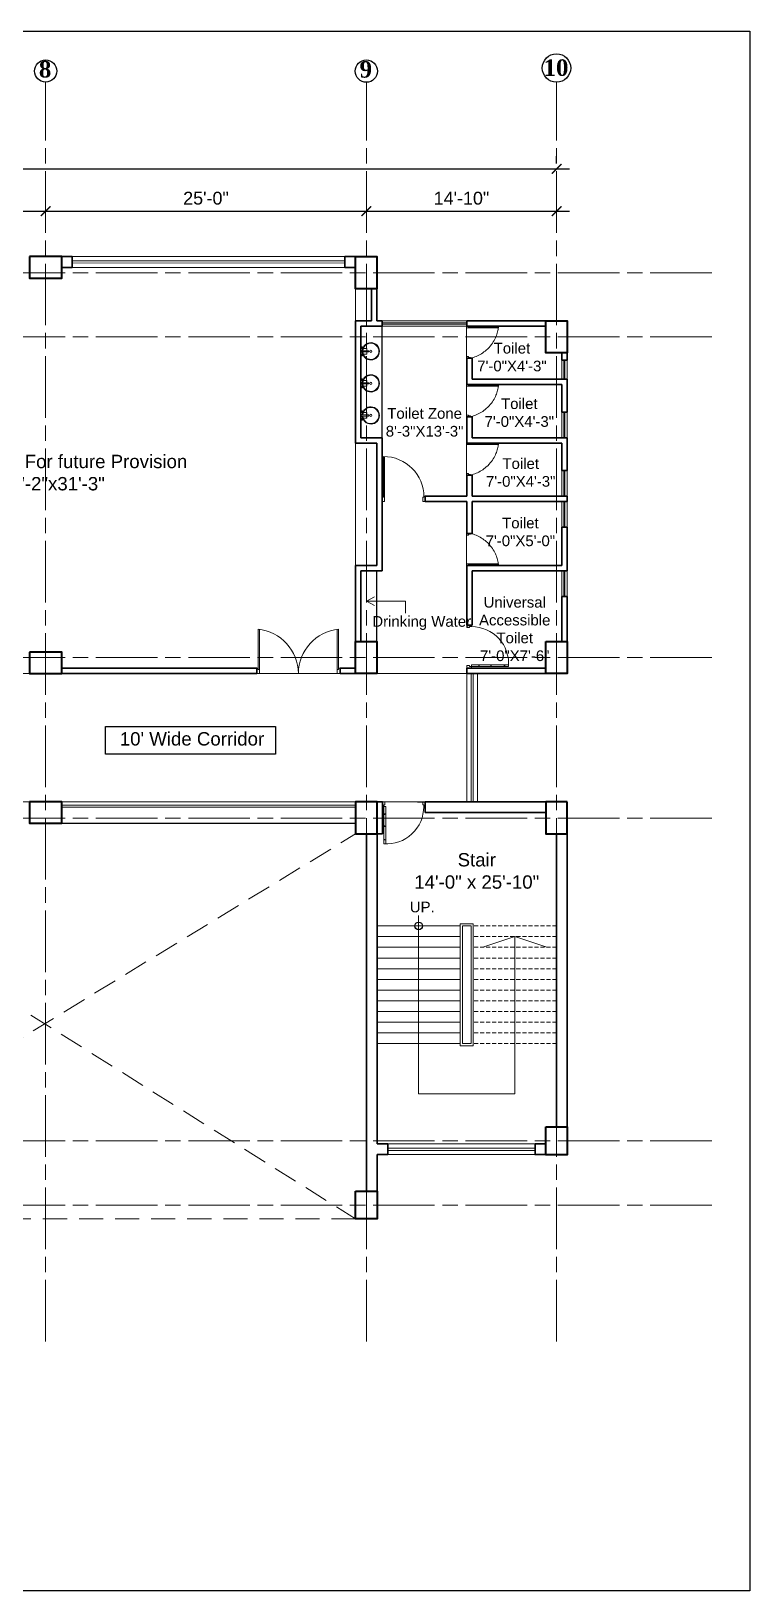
# Model space of a CAD drawing. Header units: inches. Extents: x -12 to 20935469, y -1604 to 24729220.
# Drawn here: x 20825566 to 20826238, y 24707850 to 24709308 of the extents above; entities that cross this region are included whole.
import ezdxf

# ---------------------------------------------------------------- set-up
doc = ezdxf.new("R2010")
doc.units = ezdxf.units.IN
doc.header["$LTSCALE"] = 0.03
doc.header["$MEASUREMENT"] = 0
doc.header["$PDMODE"] = 32
doc.header["$PDSIZE"] = 15
doc.linetypes.add('ACAD_ISO08W100', pattern=[36, 24, -3, 6, -3])
doc.linetypes.add('DASHED2', pattern=[0.375, 0.25, -0.125])
for name, color, linetype, lineweight in [('column', 1, 'Continuous', 40), ('Dim Line', 252, 'Continuous', 13), ('Door', 7, 'Continuous', 18), ('Dot', 253, 'Continuous', 0), ('Gas', 21, 'Continuous', 5), ('Glass Line', 252, 'Continuous', 9), ('Grid Line', 252, 'Continuous', 18), ('Hatch', 253, 'Continuous', 15), ('Main Wall', 7, 'Continuous', 30), ('RAIL', 23, 'Continuous', 13), ('STAIR', 46, 'Continuous', 15), ('TOILET FIXTURE', 142, 'Continuous', 5), ('wind.', 150, 'Continuous', 20)]:
    doc.layers.add(name, color=color, linetype=linetype, lineweight=lineweight)
doc.layers.add('TEXT', color=7, linetype='Continuous')
doc.styles.add('2', font='swisscl.ttf')
doc.styles.add('RomanS', font='arial.ttf', dxfattribs={"height": 12})
doc.styles.get("Standard").update_dxf_attribs({"font": 'timesbd.ttf'})
doc.dimstyles.new('Aec_Arch_I', dxfattribs={"dimscale": 96, "dimtxt": 12, "dimasz": 0.09375, "dimexe": 0.125, "dimexo": 0.125, "dimgap": 0.0625, "dimtad": 1, "dimdec": 0, "dimzin": 3, "dimdsep": 46, "dimlunit": 4, "dimtxsty": 'RomanS', "dimblk1": 'ARCHTICK', "dimblk2": 'ARCHTICK', "dimsah": 1, "dimcen": 0.09375, "dimdle": 0.125, "dimadec": 0, "dimazin": 0, "dimtfac": 0.75, "dimtdec": 0, "dimtmove": 2, "dimatfit": 3, "dimldrblk": 'ARCHTICK', "dimfxl": 1, "dimfrac": 1, "dimtolj": 1, "dimtzin": 0, "dimarcsym": 0})

# ---------------------------------------------------------------- blocks, each defined once
blk = doc.blocks.new('_ArchTick')
at = {"color": 0, "linetype": 'ByBlock', "lineweight": 35, "const_width": 0.15}
blk.add_lwpolyline([(-0.5, -0.5), (0.5, 0.5)], dxfattribs=at)
blk = doc.blocks.new('*D23')
at = {"layer": 'Defpoints', "color": 0, "transparency": 16777216}
for p in [(20832166.8, 24724578.2), (20832473.8, 24724578.2), (20832473.8, 24724578.2)]:
    blk.add_point(p, dxfattribs=at)
at = {"layer": 'Dim Line', "color": 0, "lineweight": -2, "transparency": 16777216}
for p, q in [((20832154.8, 24724578.2), (20832485.8, 24724578.2)), ((20832166.8, 24724566.2), (20832166.8, 24724566.2)), ((20832473.8, 24724566.2), (20832473.8, 24724566.2))]:
    blk.add_line(p, q, dxfattribs=at)
at = {"layer": 'Dim Line', "color": 0, "lineweight": -2, "transparency": 16777216, "xscale": 9, "yscale": 9, "zscale": 9, "rotation": 180}
blk.add_blockref('_ArchTick', (20832166.8, 24724578.2), dxfattribs=at)
at = {"layer": 'Dim Line', "color": 0, "lineweight": -2, "transparency": 16777216, "xscale": 9, "yscale": 9, "zscale": 9}
blk.add_blockref('_ArchTick', (20832473.8, 24724578.2), dxfattribs=at)
at = {"layer": 'Dim Line', "color": 0, "transparency": 16777216, "insert": (20832320.3, 24724590.3), "char_height": 12, "attachment_point": 5, "style": 'RomanS'}
blk.add_mtext('\\A1;25\'-7"', dxfattribs=at)
blk = doc.blocks.new('*D10')
at = {"layer": 'Defpoints', "color": 0, "transparency": 16777216}
for p in [(20832473.8, 24724578.2), (20832773.8, 24724578.2), (20832773.8, 24724578.2)]:
    blk.add_point(p, dxfattribs=at)
at = {"layer": 'Dim Line', "color": 0, "lineweight": -2, "transparency": 16777216}
blk.add_line((20832461.8, 24724578.2), (20832785.8, 24724578.2), dxfattribs=at)
at = {"layer": 'Dim Line', "color": 0, "lineweight": -2, "transparency": 16777216, "xscale": 9, "yscale": 9, "zscale": 9, "rotation": 180}
blk.add_blockref('_ArchTick', (20832473.8, 24724578.2), dxfattribs=at)
at = {"layer": 'Dim Line', "color": 0, "lineweight": -2, "transparency": 16777216, "xscale": 9, "yscale": 9, "zscale": 9}
blk.add_blockref('_ArchTick', (20832773.8, 24724578.2), dxfattribs=at)
at = {"layer": 'Dim Line', "color": 0, "transparency": 16777216, "insert": (20832623.8, 24724590.3), "char_height": 12, "attachment_point": 5, "style": 'RomanS'}
blk.add_mtext('\\A1;25\'-0"', dxfattribs=at)
blk = doc.blocks.new('*D11')
at = {"layer": 'Defpoints', "color": 0, "transparency": 16777216}
for p in [(20832773.8, 24724578.2), (20832951.8, 24724578.2), (20832951.8, 24724578.2)]:
    blk.add_point(p, dxfattribs=at)
at = {"layer": 'Dim Line', "color": 0, "lineweight": -2, "transparency": 16777216}
for p, q in [((20832761.8, 24724578.2), (20832963.8, 24724578.2)), ((20832951.8, 24724566.2), (20832951.8, 24724566.2))]:
    blk.add_line(p, q, dxfattribs=at)
at = {"layer": 'Dim Line', "color": 0, "lineweight": -2, "transparency": 16777216, "xscale": 9, "yscale": 9, "zscale": 9, "rotation": 180}
blk.add_blockref('_ArchTick', (20832773.8, 24724578.2), dxfattribs=at)
at = {"layer": 'Dim Line', "color": 0, "lineweight": -2, "transparency": 16777216, "xscale": 9, "yscale": 9, "zscale": 9}
blk.add_blockref('_ArchTick', (20832951.8, 24724578.2), dxfattribs=at)
at = {"layer": 'Dim Line', "color": 0, "transparency": 16777216, "insert": (20832862.8, 24724590.3), "char_height": 12, "attachment_point": 5, "style": 'RomanS'}
blk.add_mtext('\\A1;14\'-10"', dxfattribs=at)
blk = doc.blocks.new('*D13')
at = {"layer": 'Defpoints', "color": 0, "transparency": 16777216}
for p in [(20830948.3, 24724610.7), (20832951.8, 24724617.8), (20832951.8, 24724610.7)]:
    blk.add_point(p, dxfattribs=at)
at = {"layer": 'Dim Line', "color": 0, "lineweight": -2, "transparency": 16777216}
for p, q in [((20830948.3, 24724622.7), (20830948.3, 24724629.8)), ((20832951.8, 24724622.7), (20832951.8, 24724629.8)), ((20830936.3, 24724617.8), (20832963.8, 24724617.8))]:
    blk.add_line(p, q, dxfattribs=at)
at = {"layer": 'Dim Line', "color": 0, "lineweight": -2, "transparency": 16777216, "xscale": 9, "yscale": 9, "zscale": 9, "rotation": 180}
blk.add_blockref('_ArchTick', (20830948.3, 24724617.8), dxfattribs=at)
at = {"layer": 'Dim Line', "color": 0, "lineweight": -2, "transparency": 16777216, "xscale": 9, "yscale": 9, "zscale": 9}
blk.add_blockref('_ArchTick', (20832951.8, 24724617.8), dxfattribs=at)
at = {"layer": 'Dim Line', "color": 0, "transparency": 16777216, "insert": (20831950, 24724629.9), "char_height": 12, "attachment_point": 5, "style": 'RomanS'}
blk.add_mtext('\\A1;166\'-11"', dxfattribs=at)
blk = doc.blocks.new('Door_45')
at = {"layer": 'Door'}
for p, q in [((1.5, 5), (1.5, 44)), ((1.5, 40), (2.2, 40)), ((2.2, 40), (2.2, 39.5)), ((2.2, 39.5), (2.7, 39.5)), ((2.7, 39.5), (2.7, 40)), ((2.7, 40), (3.5, 40)), ((3.5, 44), (3.5, 5)), ((1.5, 25.8), (2.2, 25.8)), ((2.2, 25.8), (2.2, 25.3)), ((2.2, 25.3), (2.7, 25.3)), ((2.7, 25.8), (3.5, 25.8)), ((2.7, 25.3), (2.7, 25.8)), ((0, 0), (0, 5)), ((0, 5), (1.5, 5)), ((1.5, 12.6), (2.2, 12.6)), ((3.5, 5), (1.5, 5)), ((1.5, 5), (1.5, 3)), ((1.5, 3), (2.5, 3)), ((2.2, 12.6), (2.2, 13.1)), ((2.2, 13.1), (2.7, 13.1)), ((2.5, 3), (2.5, 0)), ((2.7, 13.1), (2.7, 12.6)), ((2.7, 12.6), (3.5, 12.6)), ((42.5, 3), (42.5, 0)), ((43.5, 3), (42.5, 3)), ((45, 5), (43.5, 5)), ((43.5, 5), (43.5, 3)), ((45, 0), (45, 5)), ((2.5, 0), (0, 0)), ((42.5, 0), (45, 0))]:
    blk.add_line(p, q, dxfattribs=at)
blk.add_arc((4.7, 5.3), 38.8, 359.6233, 94.6685, dxfattribs=at)
blk = doc.blocks.new('sssss-flat-876')
at = {"layer": 'Door', "linetype": 'Continuous', "ltscale": 3}
blk.add_line((3666.5, 84027.2), (3666.5, 84055.7), dxfattribs=at)
at = {"layer": 'Door', "linetype": 'Continuous', "ltscale": 3, "extrusion": (-7.21527e-09, -3.35624e-18, 1), "elevation": 0}
for points in [[(3666.5, 84057.2), (3666.5, 84055.7), (3668.4, 84055.7), (3668.4, 84056.5), (3670.2, 84056.5), (3670.2, 84057.2)], [(3668.4, 84055.7), (3696.2, 84055.7), (3696.2, 84056.5), (3668.4, 84056.5)]]:
    blk.add_lwpolyline(points, close=True, dxfattribs=at)
at = {"layer": 'Door', "linetype": 'Continuous', "ltscale": 3, "flags": 128}
blk.add_lwpolyline([(3670.2, 84027.2, 0.04096), (3675.5, 84028.9, 0.082496), (3684.9, 84034.8, 0.052187), (3689.7, 84040, 0.043988), (3692.9, 84045, 0.036571), (3694.8, 84049.6, 0.034751), (3695.9, 84054.2, 0.011435), (3696.2, 84055.7)], format="xyb", dxfattribs=at)
at = {"layer": 'Door', "linetype": 'Continuous', "ltscale": 3}
blk.add_lwpolyline([(3666.5, 84027.2), (3666.5, 84028.7), (3668.4, 84028.7), (3668.4, 84027.9), (3670.2, 84027.9), (3670.2, 84027.2)], close=True, dxfattribs=at)
blk = doc.blocks.new('7-flat-72')
at = {"layer": 'Glass Line', "color": 8, "ltscale": 20}
for p, q in [((-64478.7, 376960.5), (-64480.3, 376960.5)), ((-64480.3, 376959.5), (-64480.3, 376960.5)), ((-64480.3, 376959.5), (-64480.3, 376960.5)), ((-64478.7, 376959.5), (-64480.3, 376959.5)), ((-64480.3, 376959.1), (-64480.3, 376959.4)), ((-64478.7, 376959.4), (-64480.3, 376959.4)), ((-64478.7, 376959.1), (-64480.3, 376959.1)), ((-64480.2, 376959.4), (-64480.2, 376959.5)), ((-64480.1, 376959.5), (-64480.1, 376960.5)), ((-64479.9, 376959.5), (-64479.9, 376960.5)), ((-64479.5, 376959.5), (-64479.5, 376960.5)), ((-64479.1, 376959.5), (-64479.1, 376960.5)), ((-64478.9, 376959.5), (-64478.9, 376960.5)), ((-64478.9, 376959.4), (-64478.9, 376959.5)), ((-64478.8, 376959.5), (-64478.8, 376960.5)), ((-64478.7, 376959.5), (-64478.7, 376960.5)), ((-64478.7, 376959.1), (-64478.7, 376959.4)), ((-64475.1, 376959.4), (-64476.9, 376959.4)), ((-64476.9, 376959.1), (-64476.9, 376959.4)), ((-64475.1, 376959.1), (-64476.9, 376959.1)), ((-64476.6, 376959.4), (-64476.6, 376966.6)), ((-64475.5, 376966.6), (-64476.6, 376966.6)), ((-64475.5, 376959.4), (-64475.5, 376966.6)), ((-64475.1, 376959.1), (-64475.1, 376959.4)), ((-64473.3, 376960.5), (-64471.7, 376960.5)), ((-64473.3, 376959.5), (-64473.3, 376960.5)), ((-64473.3, 376959.5), (-64473.3, 376960.5)), ((-64473.3, 376959.5), (-64471.7, 376959.5)), ((-64473.3, 376959.1), (-64473.3, 376959.4)), ((-64473.3, 376959.4), (-64471.7, 376959.4)), ((-64473.3, 376959.1), (-64471.7, 376959.1)), ((-64473.1, 376959.5), (-64473.1, 376960.5)), ((-64473.1, 376959.4), (-64473.1, 376959.5)), ((-64472.9, 376959.5), (-64472.9, 376960.5)), ((-64472.5, 376959.5), (-64472.5, 376960.5)), ((-64472.1, 376959.5), (-64472.1, 376960.5)), ((-64471.9, 376959.5), (-64471.9, 376960.5)), ((-64471.9, 376959.4), (-64471.9, 376959.5)), ((-64471.8, 376959.5), (-64471.8, 376960.5)), ((-64471.7, 376959.5), (-64471.7, 376960.5)), ((-64471.7, 376959.1), (-64471.7, 376959.4))]:
    blk.add_line(p, q, dxfattribs=at)
blk.add_circle((-64476, 376968.4, 0), 1.08, dxfattribs=at)
for radius, start, end in [(8.1, 273.8334, 266.1883), (7.55, 274.115, 265.9068)]:
    blk.add_arc((-64476, 376968.4, 0), radius, start, end, dxfattribs=at)
blk = doc.blocks.new('SFSFSFS-flat-72')
at = {"layer": 'TOILET FIXTURE', "ltscale": 0.2}
blk.add_lwpolyline([(-3918.5, -3608.1), (-3918.5, -3602.7), (-3923.9, -3602.7), (-3923.9, -3608.1)], close=True, dxfattribs=at)
at = {"layer": 'TOILET FIXTURE', "ltscale": 20}
blk.add_blockref('7-flat-72', (60554.8, -380567.2), dxfattribs=at)
blk = doc.blocks.new('$D40')
at = {"layer": 'Door'}
for p, q in [((1, 4), (1, 42)), ((2, 0), (2, 42)), ((1, 5), (0, 5)), ((2, 0), (0, 0)), ((2, 4), (1, 4)), ((39, 4), (38, 4)), ((38, 4), (38, 0)), ((40, 0), (38, 0)), ((40, 5), (39, 5)), ((39, 5), (39, 4))]:
    blk.add_line(p, q, dxfattribs=at)
blk.add_arc((1, 4), 38, 0, 90, dxfattribs=at)
blk = doc.blocks.new('fff')
at = {"layer": 'Grid Line', "color": 252, "linetype": 'ACAD_ISO08W100', "lineweight": 9, "ltscale": 80, "true_color": 0x939598}
for p, q in [((20832473.8, 24723521.1), (20832473.8, 24724698.8)), ((20832773.8, 24723521.1), (20832773.8, 24724698.8)), ((20832951.8, 24723521.1), (20832951.8, 24724698.8)), ((20833096.9, 24724520.6), (20830726.1, 24724520.6)), ((20833096.9, 24724460.6), (20830726.1, 24724460.6)), ((20833096.9, 24724160.7), (20830726.1, 24724160.7)), ((20833096.9, 24724010.7), (20830726.1, 24724010.7)), ((20833096.9, 24723708.7), (20830726.1, 24723708.7)), ((20833096.9, 24723648.8), (20830726.1, 24723648.8))]:
    blk.add_line(p, q, dxfattribs=at)
at = {"layer": 'Dim Line'}
for base, p1, p2, picture, middle in [((20832951.7523, 24724617.8128), (20830948.3088, 24724610.7482), (20832951.7523, 24724610.7482), '*D13', (20831950.0306, 24724629.9397)), ((20832473.8, 24724578.2), (20832166.8, 24724578.2), (20832473.8, 24724578.2), '*D23', (20832320.3, 24724590.3)), ((20832773.8, 24724578.2), (20832473.8, 24724578.2), (20832773.8, 24724578.2), '*D10', (20832623.8, 24724590.3)), ((20832951.8, 24724578.2), (20832773.8, 24724578.2), (20832951.8, 24724578.2), '*D11', (20832862.8, 24724590.3))]:
    dim = blk.add_linear_dim(base=base, p1=p1, p2=p2, dimstyle='Aec_Arch_I', dxfattribs=at)
    dim.commit()
    dim.dimension.update_dxf_attribs({"geometry": picture, "text_midpoint": middle})

msp = doc.modelspace()

# ---------------------------------------------------------------- linework, layer by layer
for p, q in [((20826067.2, 24709037.4), (20826067.2, 24709037.4)), ((20825894.3, 24708928.1), (20825894.3, 24709032.4)), ((20825889.3, 24708737.5), (20825889.3, 24708803.5)), ((20825978.3, 24708712.7), (20825973.3, 24708712.7)), ((20825927.1, 24708587.5), (20826029.3, 24708587.5)), ((20825594.4, 24708567.5), (20825869.4, 24708567.5))]:
    msp.add_line(p, q)
msp.add_lwpolyline([(20825794.4, 24708632), (20825635.4, 24708632), (20825635.4, 24708658.1), (20825794.4, 24708658.1)], close=True)
msp.add_circle((20825928.3, 24708471.5), 3.61)
at = {"layer": 'column', "lineweight": 40, "ltscale": 20}
for points in [[(20825564.4, 24709097.4), (20825564.4, 24709077.4), (20825594.4, 24709077.4), (20825594.4, 24709097.4)], [(20825869.3, 24709097.4), (20825889.3, 24709097.4), (20825889.3, 24709067.4), (20825869.3, 24709067.4)], [(20826047.2, 24709037.4), (20826067.2, 24709037.4), (20826067.2, 24709007.4), (20826047.2, 24709007.4)], [(20825564.4, 24708727.5), (20825564.4, 24708707.5), (20825594.4, 24708707.5), (20825594.4, 24708727.5)], [(20825869.3, 24708737.5), (20825889.3, 24708737.5), (20825889.3, 24708707.5), (20825869.3, 24708707.5)], [(20826047.2, 24708737.5), (20826067.2, 24708737.5), (20826067.2, 24708707.5), (20826047.2, 24708707.5)], [(20825564.4, 24708587.5), (20825564.4, 24708567.5), (20825594.4, 24708567.5), (20825594.4, 24708587.5)], [(20825889.4, 24708587.5), (20825869.4, 24708587.5), (20825869.4, 24708557.5), (20825889.4, 24708557.5)], [(20826067.3, 24708587.5), (20826047.3, 24708587.5), (20826047.3, 24708557.5), (20826067.3, 24708557.5)], [(20826047.3, 24708283.5), (20826067.3, 24708283.5), (20826067.3, 24708257.5), (20826047.3, 24708257.5)], [(20825869.4, 24708223.5), (20825889.4, 24708223.5), (20825889.4, 24708197.5), (20825869.4, 24708197.5)]]:
    msp.add_lwpolyline(points, close=True, dxfattribs=at)
at = {"layer": 'Defpoints'}
msp.add_lwpolyline([(20823799.2, 24709308.2), (20826238.1, 24709308.2), (20826238.1, 24707849.7), (20823799.2, 24707849.7)], close=True, dxfattribs=at)
at = {"layer": 'Door'}
for p, q in [((20825778.1, 24708711.2), (20825778.1, 24708749.1)), ((20825779.4, 24708707.5), (20825779.4, 24708749.1)), ((20825852.2, 24708707.5), (20825852.2, 24708749.1)), ((20825853.5, 24708711.2), (20825853.5, 24708749.1)), ((20825778.1, 24708712.5), (20825776.8, 24708712.5)), ((20825779.4, 24708707.5), (20825776.8, 24708707.5)), ((20825779.4, 24708711.2), (20825778.1, 24708711.2)), ((20825852.2, 24708711.2), (20825853.5, 24708711.2)), ((20825852.2, 24708707.5), (20825854.8, 24708707.5)), ((20825853.5, 24708712.5), (20825854.8, 24708712.5))]:
    msp.add_line(p, q, dxfattribs=at)
for centre, start, end in [((20825773.5, 24708707.1), 0.5906, 83.7783), ((20825858.1, 24708707.1), 96.2217, 179.4094)]:
    msp.add_arc(centre, 42.3, start, end, dxfattribs=at)
at = {"layer": 'Dot', "color": 0, "linetype": 'DASHED2', "lineweight": 20, "ltscale": 3000}
for p, q in [((20825279.5, 24708567.5), (20825869.4, 24708197.5)), ((20825279.5, 24708197.5), (20825869.4, 24708557.5)), ((20825869.4, 24708197.5), (20825279.5, 24708197.5))]:
    msp.add_line(p, q, dxfattribs=at)
at = {"layer": 'Gas', "color": 0, "lineweight": 5}
for points in [[(20825967.3, 24708473.5), (20825979.3, 24708473.5), (20825979.3, 24708359.5), (20825967.3, 24708359.5)], [(20825969.3, 24708471.5), (20825977.3, 24708471.5), (20825977.3, 24708361.5), (20825969.3, 24708361.5)]]:
    msp.add_lwpolyline(points, close=True, dxfattribs=at)
at = {"layer": 'Hatch', "lineweight": 5}
for p, q in [((20825869.3, 24709037.4), (20825869.3, 24709067.3)), ((20825869.3, 24708808.5), (20825869.3, 24708923.1))]:
    msp.add_line(p, q, dxfattribs=at)
at = {"layer": 'Main Wall', "lineweight": 30}
for p, q in [((20825859.3, 24709097.4), (20825869.3, 24709097.4)), ((20825859.3, 24709087.4), (20825859.3, 24709097.4)), ((20825869.3, 24709087.4), (20825859.3, 24709087.4)), ((20825884.3, 24709037.4), (20825884.3, 24709067.4)), ((20825889.3, 24709037.4), (20825889.3, 24709067.4)), ((20825869.3, 24708923.1), (20825869.3, 24709037.4)), ((20825884.3, 24709037.4), (20825869.3, 24709037.4)), ((20825894.3, 24709037.4), (20825889.3, 24709037.4)), ((20825894.3, 24709032.4), (20825894.3, 24709037.4)), ((20826047.2, 24709037.4), (20825973.3, 24709037.4)), ((20825973.3, 24709032.4), (20825973.3, 24709037.4)), ((20825874.3, 24708928.1), (20825874.3, 24709032.4)), ((20825894.3, 24709032.4), (20825874.3, 24709032.4)), ((20826047.2, 24709032.4), (20825973.3, 24709032.4)), ((20826067.2, 24709000.7), (20826067.2, 24709007.4)), ((20825978.3, 24709002.4), (20825973.3, 24709002.4)), ((20825978.3, 24709002.4), (20825978.3, 24708982.7)), ((20825973.3, 24708977.7), (20826062.2, 24708977.7)), ((20825978.3, 24708982.7), (20826067.2, 24708982.7)), ((20826067.2, 24708952.1), (20826067.2, 24708982.7)), ((20825973.3, 24708947.7), (20825978.3, 24708947.7)), ((20825978.3, 24708947.7), (20825978.3, 24708928.1)), ((20825889.3, 24708923.1), (20825869.3, 24708923.1)), ((20825894.3, 24708928.1), (20825874.3, 24708928.1)), ((20825889.3, 24708808.5), (20825889.3, 24708923.1)), ((20825894.3, 24708873.5), (20825894.3, 24708928.1)), ((20825973.3, 24708923.1), (20826062.2, 24708923.1)), ((20825978.3, 24708928.1), (20826067.2, 24708928.1)), ((20826062.2, 24708923.1), (20826062.2, 24708897.5)), ((20826067.2, 24708897.5), (20826067.2, 24708928.1)), ((20825973.3, 24708893.1), (20825978.3, 24708893.1)), ((20826067.2, 24708897.5), (20826062.2, 24708897.5)), ((20825894.3, 24708803.5), (20825894.3, 24708873.5)), ((20825934.3, 24708868.5), (20825934.3, 24708873.5)), ((20826067.2, 24708873.5), (20825978.3, 24708873.5)), ((20826067.2, 24708868.5), (20826067.2, 24708873.5)), ((20825934.3, 24708868.5), (20825973.3, 24708868.5)), ((20825973.3, 24708838.5), (20825973.3, 24708868.5)), ((20825978.3, 24708868.5), (20826067.2, 24708868.5)), ((20825978.3, 24708838.5), (20825978.3, 24708868.5)), ((20826062.2, 24708844.5), (20826067.2, 24708844.5)), ((20826062.2, 24708844.5), (20826062.2, 24708808.5)), ((20826067.2, 24708803.5), (20826067.2, 24708844.5)), ((20825973.3, 24708838.5), (20825978.3, 24708838.5)), ((20825869.3, 24708737.5), (20825869.3, 24708808.5)), ((20825889.3, 24708808.5), (20825869.3, 24708808.5)), ((20825874.3, 24708737.5), (20825874.3, 24708803.5)), ((20825894.3, 24708803.5), (20825874.3, 24708803.5)), ((20825973.3, 24708752.7), (20825973.3, 24708808.5)), ((20825973.3, 24708808.5), (20826062.2, 24708808.5)), ((20825978.3, 24708752.7), (20825978.3, 24708803.5)), ((20825978.3, 24708803.5), (20826067.2, 24708803.5)), ((20826062.2, 24708779.5), (20826062.2, 24708737.5)), ((20826062.2, 24708779.5), (20826067.2, 24708779.5)), ((20826067.2, 24708737.5), (20826067.2, 24708779.5)), ((20825973.3, 24708752.7), (20825978.3, 24708752.7)), ((20825973.3, 24708712.7), (20826047.2, 24708712.7)), ((20825973.3, 24708712.7), (20825973.3, 24708707.6)), ((20825776.8, 24708712.5), (20825594.4, 24708712.5)), ((20825776.8, 24708707.5), (20825594.4, 24708707.5)), ((20825776.8, 24708707.5), (20825776.8, 24708712.5)), ((20825869.3, 24708712.5), (20825854.8, 24708712.5)), ((20825854.8, 24708707.5), (20825854.8, 24708712.5)), ((20825869.4, 24708707.5), (20825854.8, 24708707.5)), ((20825973.3, 24708707.6), (20826047.2, 24708707.6)), ((20825879.4, 24708587.5), (20825889.4, 24708587.5)), ((20825894.4, 24708587.5), (20825889.4, 24708587.5)), ((20825894.4, 24708557.5), (20825894.4, 24708587.5)), ((20825934.4, 24708587.5), (20826047.3, 24708587.5)), ((20825934.4, 24708587.5), (20825934.4, 24708577.5)), ((20825934.4, 24708577.5), (20826047.3, 24708577.5)), ((20825879.4, 24708223.5), (20825879.4, 24708557.5)), ((20825889.4, 24708267.6), (20825889.4, 24708557.5)), ((20825889.4, 24708557.5), (20825894.4, 24708557.5)), ((20826057.3, 24708557.5), (20826057.3, 24708283.5)), ((20826067.3, 24708557.5), (20826067.3, 24708283.5)), ((20825899.4, 24708267.6), (20825899.4, 24708257.6)), ((20825889.4, 24708223.5), (20825889.4, 24708257.6))]:
    msp.add_line(p, q, dxfattribs=at)
for points in [[(20825594.3, 24709097.4), (20825604.3, 24709097.4), (20825604.3, 24709087.4), (20825594.3, 24709087.4)], [(20826062.2, 24709007.4), (20826062.2, 24709000.7)], [(20825973.3, 24709002.4), (20825973.3, 24708977.7)], [(20826062.2, 24709000.7), (20826067.2, 24709000.7)], [(20826062.2, 24708977.7), (20826062.2, 24708952.1)], [(20825973.3, 24708947.7), (20825973.3, 24708923.1)], [(20826062.2, 24708952.1), (20826067.2, 24708952.1)], [(20825973.3, 24708893.1), (20825973.3, 24708873.5)], [(20825978.3, 24708893.1), (20825978.3, 24708873.5)], [(20825973.3, 24708873.5), (20825934.3, 24708873.5)], [(20825889.4, 24708267.6), (20825899.4, 24708267.6)], [(20826047.3, 24708257.6), (20826037.3, 24708257.6), (20826037.3, 24708267.6), (20826047.3, 24708267.6)], [(20825899.4, 24708257.6), (20825889.4, 24708257.6)]]:
    msp.add_lwpolyline(points, dxfattribs=at)
at = {"layer": 'RAIL', "lineweight": 9}
for p, q in [((20825928.3, 24708481.2), (20825928.3, 24708314.5)), ((20825889.3, 24708451.5), (20825967.3, 24708451.5)), ((20825988.3, 24708451.5), (20826018.3, 24708461.5)), ((20826018.3, 24708314.5), (20826018.3, 24708461.5)), ((20826018.3, 24708461.5), (20826048.3, 24708451.5)), ((20825928.3, 24708314.5), (20826018.3, 24708314.5))]:
    msp.add_line(p, q, dxfattribs=at)
at = {"layer": 'STAIR', "color": 253, "lineweight": 5}
for p, q in [((20825879.6, 24708775.2), (20825887, 24708779.2)), ((20825879.6, 24708775.2), (20825915.9, 24708775.2)), ((20825879.6, 24708775.2), (20825887, 24708771.2)), ((20825915.9, 24708775.2), (20825915.9, 24708764))]:
    msp.add_line(p, q, dxfattribs=at)
at = {"layer": 'STAIR', "color": 32, "lineweight": 5}
for p, q in [((20825967.3, 24708471.5), (20825889.3, 24708471.5)), ((20825967.3, 24708461.5), (20825889.3, 24708461.5)), ((20825949.3, 24708451.5), (20825889.3, 24708451.5)), ((20825967.3, 24708441.5), (20825889.3, 24708441.5)), ((20825967.3, 24708431.5), (20825889.3, 24708431.5)), ((20825967.3, 24708421.5), (20825889.3, 24708421.5)), ((20825967.3, 24708411.5), (20825889.3, 24708411.5)), ((20825967.3, 24708401.5), (20825889.3, 24708401.5)), ((20825967.3, 24708391.5), (20825889.3, 24708391.5)), ((20825967.3, 24708381.5), (20825889.3, 24708381.5)), ((20825967.3, 24708371.5), (20825889.3, 24708371.5)), ((20825967.3, 24708361.5), (20825889.3, 24708361.5))]:
    msp.add_line(p, q, dxfattribs=at)
at = {"layer": 'STAIR', "color": 32, "linetype": 'DASHED2', "lineweight": 5, "ltscale": 500}
for p, q in [((20826057.2, 24708471.5), (20825979.3, 24708471.5)), ((20826057.2, 24708461.5), (20825979.3, 24708461.5)), ((20826057.2, 24708451.5), (20825979.3, 24708451.5)), ((20826057.2, 24708441.5), (20825979.3, 24708441.5)), ((20826057.2, 24708431.5), (20825979.3, 24708431.5)), ((20826057.2, 24708421.5), (20825979.3, 24708421.5)), ((20826057.2, 24708411.5), (20825979.3, 24708411.5)), ((20826057.2, 24708401.5), (20825979.3, 24708401.5)), ((20826057.2, 24708391.5), (20825979.3, 24708391.5)), ((20826057.2, 24708381.5), (20825979.3, 24708381.5)), ((20826057.2, 24708371.5), (20825979.3, 24708371.5)), ((20826057.2, 24708361.5), (20825979.3, 24708361.5))]:
    msp.add_line(p, q, dxfattribs=at)
at = {"layer": 'TEXT'}
for centre, radius in [((20826057.3, 24709273.8), 13.3), ((20825579.4, 24709271), 10.4), ((20825879.4, 24709270.9), 10.4)]:
    msp.add_circle(centre, radius, dxfattribs=at)
at = {"layer": 'wind.', "lineweight": 5}
for p, q in [((20825604.3, 24709097.4), (20825859.3, 24709097.4)), ((20825604.3, 24709093.4), (20825859.2, 24709093.5)), ((20825604.3, 24709091.4), (20825859.2, 24709091.5)), ((20825604.3, 24709087.4), (20825859.3, 24709087.4)), ((20825973.3, 24709037.4), (20825894.3, 24709037.4)), ((20825973.3, 24709035.4), (20825894.3, 24709035.4)), ((20825973.3, 24709034.4), (20825894.3, 24709034.4)), ((20825973.3, 24709032.4), (20825894.3, 24709032.4)), ((20826062.2, 24708982.7), (20826062.2, 24709000.7)), ((20826064.2, 24708982.7), (20826064.2, 24709000.7)), ((20826065.2, 24708982.7), (20826065.2, 24709000.7)), ((20826067.2, 24708982.7), (20826067.2, 24709000.7)), ((20826062.2, 24708928.1), (20826062.2, 24708952.1)), ((20826064.2, 24708928.1), (20826064.2, 24708952.1)), ((20826065.2, 24708928.1), (20826065.2, 24708952.1)), ((20826067.2, 24708928.1), (20826067.2, 24708952.1)), ((20826062.2, 24708873.5), (20826062.2, 24708897.5)), ((20826064.2, 24708873.5), (20826064.2, 24708897.5)), ((20826065.2, 24708873.5), (20826065.2, 24708897.5)), ((20826067.2, 24708873.5), (20826067.2, 24708897.5)), ((20826062.2, 24708844.5), (20826062.2, 24708868.5)), ((20826064.2, 24708844.5), (20826064.2, 24708868.5)), ((20826065.2, 24708844.5), (20826065.2, 24708868.5)), ((20826067.2, 24708844.5), (20826067.2, 24708868.5)), ((20826062.2, 24708779.5), (20826062.2, 24708803.5)), ((20826064.2, 24708779.5), (20826064.2, 24708803.5)), ((20826065.2, 24708779.5), (20826065.2, 24708803.5)), ((20826067.2, 24708779.5), (20826067.2, 24708803.5)), ((20825973.4, 24708587.5), (20825973.4, 24708707.6)), ((20825977.4, 24708587.5), (20825977.4, 24708707.6)), ((20825979.4, 24708587.5), (20825979.4, 24708707.6)), ((20825983.4, 24708587.5), (20825983.4, 24708707.6)), ((20825594.4, 24708584.5), (20825869.4, 24708584.5)), ((20825594.4, 24708582.5), (20825869.4, 24708582.5)), ((20826037.3, 24708267.6), (20825899.4, 24708267.6)), ((20826037.3, 24708263.6), (20825899.4, 24708263.6)), ((20826037.3, 24708261.6), (20825899.4, 24708261.6)), ((20826037.3, 24708257.6), (20825899.4, 24708257.6))]:
    msp.add_line(p, q, dxfattribs=at)
msp.add_lwpolyline([(20824137.9, 24708587.5), (20824137.9, 24708707.8), (20824959.7, 24708707.5), (20824959.7, 24709022.4), (20825139.4, 24709022.5), (20825139.4, 24708707.5), (20825973.3, 24708707.5), (20825973.3, 24708587.5), (20825262.5, 24708587.5), (20825262.5, 24708446.3), (20824959.7, 24708446.3), (20824959.7, 24708587.5)], close=True, dxfattribs=at)

# ---------------------------------------------------------------- block references
msp.add_blockref('fff', (-6894.4, -15438.3))
at = {"layer": 'Door', "ltscale": 20}
for p in [(20822306.7, 24624975.2), (20822306.7, 24624920.5), (20822306.7, 24624865.9)]:
    msp.add_blockref('sssss-flat-876', p, dxfattribs=at)
at = {"layer": 'Door'}
msp.add_blockref('$D40', (20825894.3, 24708868.5), dxfattribs=at)
at = {"layer": 'Door', "ltscale": 20, "xscale": -1, "rotation": 180}
msp.add_blockref('sssss-flat-876', (20822306.7, 24792865.7), dxfattribs=at)
at = {"layer": 'Door', "color": 250, "ltscale": 20, "xscale": -0.8888888888759539, "yscale": 0.8888888888759539, "zscale": 0.8888888888759539}
for p, rotation in [((20825973.3, 24708712.7), 270), ((20825894.4, 24708587.5), 180)]:
    msp.add_blockref('Door_45', p, dxfattribs=dict(at, rotation=rotation))
at = {"layer": 'TOILET FIXTURE', "ltscale": 20, "xscale": -1, "rotation": 270}
for p in [(20829482.4, 24712930.1), (20829482.4, 24712900.1), (20829482.4, 24712870.1)]:
    msp.add_blockref('SFSFSFS-flat-72', p, dxfattribs=at)

# ---------------------------------------------------------------- texts
at = {"layer": 'TEXT', "char_height": 15.44, "width": 227.458, "attachment_point": 8, "rotation": 0}
for s, insert in [('\\A1;10', (20826056.8, 24709266.2)), ('\\A1;8', (20825578.9, 24709264.7)), ('\\A1;9', (20825878.9, 24709264.6))]:
    msp.add_mtext(s, dxfattribs=dict(at, insert=insert))
at = {"layer": 'TEXT', "color": 30, "lineweight": 5, "ltscale": 20, "attachment_point": 2, "style": '2'}
for s, width, gutter_width, insert, char_height in [('{\\fArial|b0|i0|c0|p34;\\C0;Toilet \\P7\'-0"X4\'-3"}', 104.76, 0.5, (20826015.6, 24709016.8), 10), ('{\\fArial|b0|i0|c0|p34;\\C0;Toilet \\P7\'-0"X4\'-3"}', 104.76, 0.5, (20826022.5, 24708964.9), 10), ('{\\fArial|b0|i0|c0|p34;\\C0;Toilet Zone\\P8\'-3"X13\'-3"}', 104.76, 0.5, (20825933.9, 24708955.8), 10), ('\\pxsm1;{\\fArial|b0|i0|c0|p34;\\C0;Class Room For future Provision\\P49\'-2"x31\'-3"}', 289.483, 0.5, (20825586, 24708912.1), 12.476), ('{\\fArial|b0|i0|c0|p34;\\C0;Toilet \\P7\'-0"X4\'-3"}', 104.76, 0.5, (20826023.8, 24708908.9), 10), ('{\\fArial|b0|i0|c0|p34;\\C0;Toilet \\P7\'-0"X5\'-0"}', 104.76, 0.5, (20826023.5, 24708853.3), 10), ('{\\fArial|b0|i0|c0|p34;\\C0;Universal Accessible Toilet\\P7\'-0"X7\'-6"}', 88.036, 0.35, (20826018.2, 24708779.2), 10), ('\\pxsm1;{\\fArial|b0|i0|c0|p34;\\C0;Drinking Water }', 88.563, 0.282, (20825931.2, 24708761.3), 10), ("\\pxsm1,qc;{\\fArial|b0|i0|c0|p34;\\C0;10' Wide Corridor}", 227.89, 0.75, (20825716.3, 24708652.7), 12.476), ('\\pxsm1;{\\fArial|b0|i0|c0|p34;\\C0;Stair\\P14\'-0" x 25\'-10"  }', 114.807, 0.282, (20825982.7, 24708539.6), 12.476), ('{\\fArial|b0|i0|c0|p34;\\C0;UP.}', 104.76, 0.5, (20825931.7, 24708494.2), 10)]:
    msp.add_mtext_dynamic_manual_height_columns(s, width=width, gutter_width=gutter_width, heights=[0], dxfattribs=dict(at, insert=insert, char_height=char_height))

doc.saveas('drawing.dxf')
